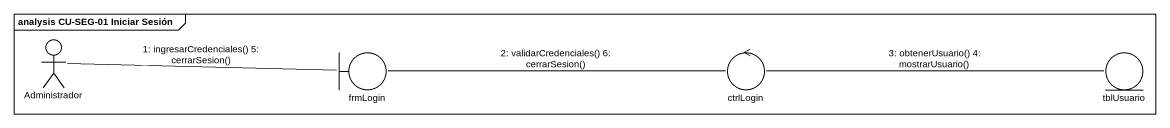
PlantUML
@startuml
mainframe analysis CU-SEG-01 Iniciar Sesión
actor Administrador
boundary frmLogin
control ctrlLogin
entity tblUsuario
Administrador -right- frmLogin : 1: ingresarCredenciales() 5: cerrarSesion()
frmLogin -right- ctrlLogin : 2: validarCredenciales() 6: cerrarSesion()
ctrlLogin -right- tblUsuario : 3: obtenerUsuario() 4: mostrarUsuario()
@enduml
